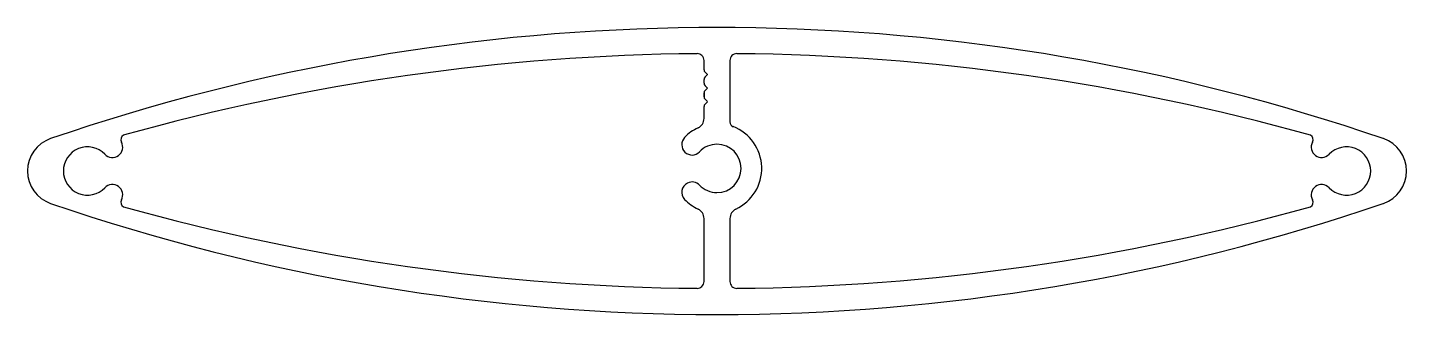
# Model space of a CAD drawing. Extents: x -51 to 51, y 7 to 28.
import ezdxf

# ---------------------------------------------------------------- set-up
doc = ezdxf.new("R2010")
doc.units = 0
doc.layers.get('0').update_dxf_attribs({"linetype": 'CONTINUOUS'})

msp = doc.modelspace()

# ---------------------------------------------------------------- linework, layer by layer
at = {"linetype": 'CONTINUOUS'}
for p, q in [((-0.97, 24.67), (-0.97, 25.35)), ((-0.72, 24.32), (-0.9, 24.49)), ((0.94, 25.35), (0.94, 20.83)), ((-0.97, 23.67), (-0.97, 23.96)), ((-0.9, 24.14), (-0.72, 24.31)), ((-0.72, 23.32), (-0.9, 23.49)), ((-0.97, 22.67), (-0.97, 22.96)), ((-0.97, 22.96), (-0.97, 22.67)), ((-0.97, 22.67), (-0.97, 22.96)), ((-0.97, 22.96), (-0.97, 22.67)), ((-0.97, 22.67), (-0.97, 22.96)), ((-0.9, 23.14), (-0.72, 23.31)), ((-0.72, 22.32), (-0.9, 22.49)), ((-0.97, 21.08), (-0.97, 21.96)), ((-0.9, 22.14), (-0.72, 22.31)), ((-0.97, 9.07), (-0.97, 13.71)), ((0.94, 13.71), (0.94, 9.07))]:
    msp.add_line(p, q, dxfattribs=at)
for centre, radius, start, end in [((-0.02, -123.58), 151.36, 90.5065, 108.9286), ((-0.02, -123.58), 151.36, 89.4935, 90.5065), ((-0.02, -123.58), 151.36, 71.0714, 89.4935), ((-0.02, -136.06), 161.92, 90.5184, 105.6733), ((-1.48, 25.35), 0.508, 0, 90.5184), ((1.44, 25.35), 0.508, 89.4816, 180), ((-0.02, -136.06), 161.92, 74.3267, 89.4816), ((-0.72, 24.67), 0.25, 180, 225), ((-0.72, 23.96), 0.25, 135, 180), ((-0.72, 23.67), 0.25, 180, 225), ((-0.73, 24.31), 0.008, 315, 45), ((-0.72, 22.96), 0.25, 135, 180), ((-0.72, 22.67), 0.25, 180, 225), ((-0.73, 23.31), 0.008, 315, 45), ((-0.72, 21.96), 0.25, 135, 180), ((-0.73, 22.31), 0.008, 315, 45), ((-0.02, 17.4), 3.3, 114.953, 136.2712), ((-1.73, 21.08), 0.762, 294.953, 360), ((1.32, 20.83), 0.381, 180, 248.7727), ((-0.02, 17.4), 3.3, 294.953, 68.7727), ((-48.3, 17.21), 2.52, 108.9286, 251.0714), ((-44.57, 18.97), 0.762, 223.7289, 28.7361), ((-43.56, 19.52), 0.381, 120.6637, 208.7361), ((-1.85, 19.15), 0.762, 136.2712, 316.2711), ((43.53, 19.52), 0.381, 331.2639, 59.3363), ((44.53, 18.97), 0.762, 151.2639, 316.2711), ((48.27, 17.21), 2.52, 288.9286, 71.0714), ((-46.4, 17.21), 1.78, 43.7288, 180), ((-0.02, 17.4), 1.78, 90, 136.2712), ((-0.02, 17.4), 1.78, 360, 90), ((46.37, 17.21), 1.78, 360, 136.2712), ((-0.02, 17.4), 1.78, 270, 0), ((-46.4, 17.21), 1.78, 180, 316.2711), ((-1.85, 15.64), 0.762, 116.2712, 223.7288), ((-1.85, 15.64), 0.762, 43.7288, 116.2712), ((46.37, 17.21), 1.78, 223.7289, 0), ((-44.57, 15.45), 0.762, 331.2639, 136.2712), ((-0.02, 17.4), 1.78, 223.7289, 270), ((44.53, 15.45), 0.762, 43.7288, 208.7361), ((-0.02, 158), 151.36, 251.0714, 270), ((-43.56, 14.9), 0.381, 151.2639, 239.9481), ((-0.02, 170.48), 161.92, 254.3281, 269.4816), ((-0.02, 17.4), 3.3, 223.7289, 245.047), ((-1.73, 13.71), 0.762, 0, 65.047), ((-0.02, 158), 151.36, 270, 288.9286), ((1.7, 13.71), 0.762, 114.953, 180), ((-0.02, 170.48), 161.92, 270.5184, 285.6719), ((43.53, 14.9), 0.381, 300.0519, 28.7361), ((-1.48, 9.07), 0.508, 269.4816, 360), ((1.44, 9.07), 0.508, 180, 270.5184)]:
    msp.add_arc(centre, radius, start, end, dxfattribs=at)

doc.saveas('drawing.dxf')
